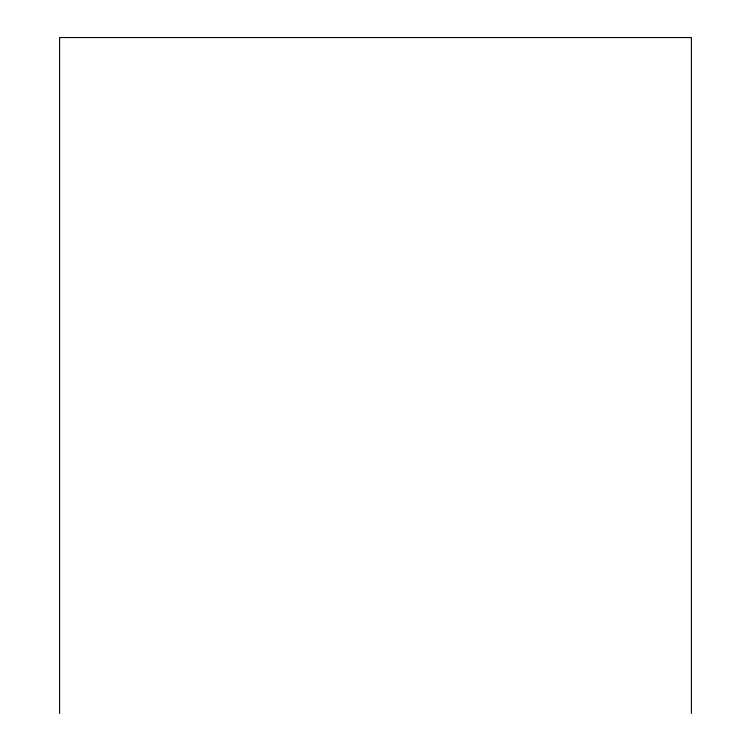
<?xml version="1.0" encoding="UTF-8"?>
<svg xmlns="http://www.w3.org/2000/svg" width="751" height="751" viewBox="0 0 751 751"><rect width="100%" height="100%" fill="white"/><g stroke="black" fill="none" stroke-linecap="round" stroke-linejoin="round"><path stroke-width="1.13" d="M691.408 713.45L691.408 37.55L59.592 37.55L59.592 713.45"/></g></svg>
